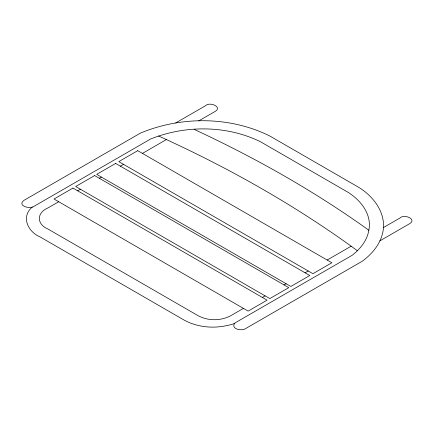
<?xml version="1.0" encoding="UTF-8"?>
<svg xmlns="http://www.w3.org/2000/svg" width="434" height="434" viewBox="0 0 434 434"><rect width="100%" height="100%" fill="white"/><g stroke="black" fill="none" stroke-linecap="round" stroke-linejoin="round"><path stroke-width="0.65" d="M234.371 323.618C231.056 329.406 242.362 331.337 245.899 328.413L362.319 261.197C371.406 254.492 379.387 245.389 382.327 234.268C387.833 214.721 373.755 195.843 357.388 186.571L269.698 135.945C229.944 116.225 181.206 116.079 140.442 133.102L24.022 200.318C16.655 205.77 30.217 209.617 34.215 206.199L150.636 138.988C185.405 125.063 226.559 125.149 260.405 141.701L347.422 191.942C360.377 199.797 372.117 214.152 368.846 230.232C367.169 240.528 360.198 249.105 352.126 255.317L235.705 322.527C234.333 323.938 230.53 324.822 227.53 325.413C212.405 328.934 195.88 327.117 182.437 319.109L40.145 236.953C27.982 231.881 20.642 216.859 32.333 206.969M175.716 122.936L205.656 105.652C209.345 101.561 222.582 106.688 215.405 111.278L198.674 120.934M58.72 201.739L48.201 207.81C36.369 212.779 36.369 224.188 48.201 229.157L195.94 314.455C207.04 321.475 221.817 321.475 232.917 314.455L243.436 308.384M77.664 190.803L80.398 189.219M99.343 178.282L101.415 177.088M120.359 166.151L123.506 164.334M142.45 153.397L166.444 139.542M262.38 297.447L265.114 295.869M284.058 284.926L286.131 283.733M305.075 272.796L308.221 270.979M327.165 260.042L351.166 246.186L357.339 250.749M383.396 227.579L400.121 217.922C403.81 213.843 417.041 218.953 409.864 223.548L379.924 240.837M158.546 135.978C226 166.526 291.008 202.922 351.166 246.186M194.085 129.332C255.121 157.732 314.129 190.944 368.846 230.232M72.955 188.085L54.011 199.022L248.139 311.102L267.084 300.16L72.955 188.085M94.639 175.569L75.695 186.506L269.818 298.581L288.762 287.644L94.639 175.569M115.656 163.434L96.711 174.37L290.834 286.451L309.784 275.514L115.656 163.434M137.741 150.679L118.797 161.616L312.925 273.697L331.869 262.76L137.741 150.679"/></g></svg>
